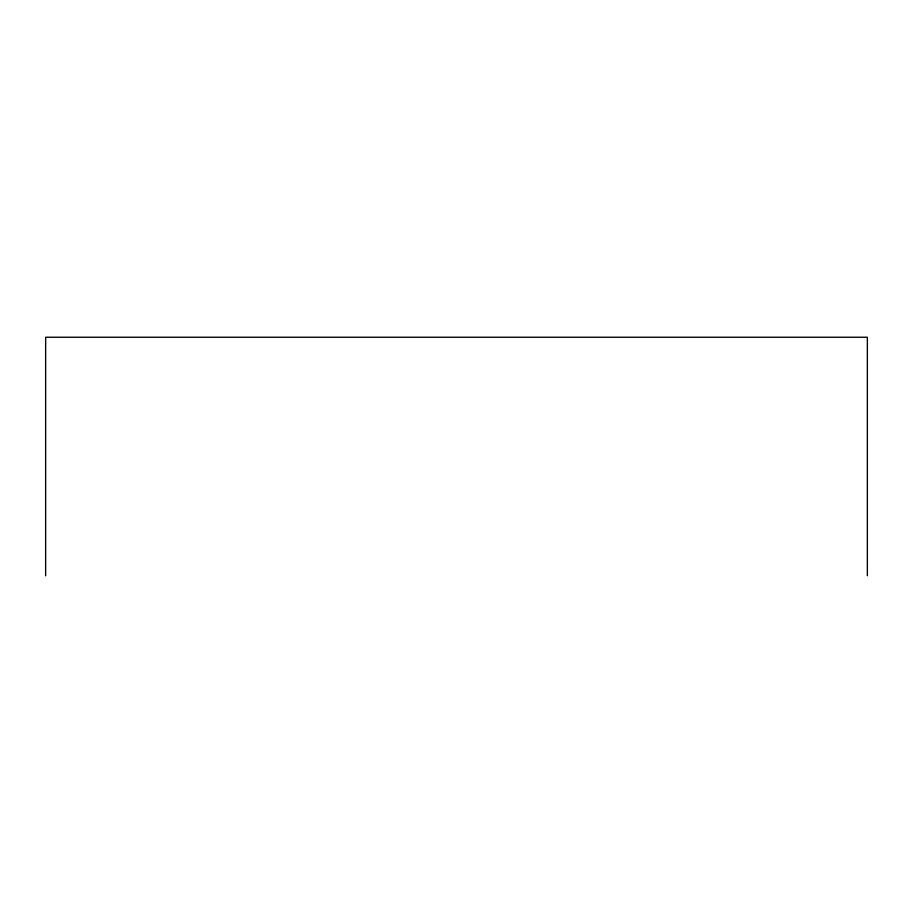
<?xml version="1.0" encoding="UTF-8"?>
<svg xmlns="http://www.w3.org/2000/svg" width="913" height="913" viewBox="0 0 913 913"><rect width="100%" height="100%" fill="white"/><g stroke="black" fill="none" stroke-linecap="round" stroke-linejoin="round"><path stroke-width="1.37" d="M867.35 575.761L867.35 337.239L45.65 337.239L45.65 575.761"/></g></svg>
